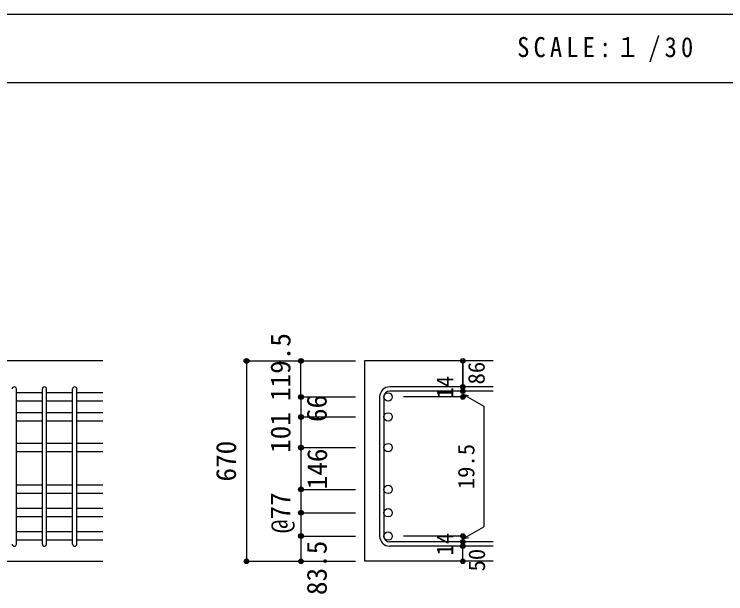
# Model space of a CAD drawing. Units: millimetres at full size, sheet at 1:30. Extents: x -5973 to 5954, y -4195 to 4201.
# Drawn here: x 1259 to 3612, y 2287 to 4201 of the extents above; entities that cross this region are included whole.
import ezdxf
from ezdxf.enums import TextEntityAlignment as Align

# ---------------------------------------------------------------- set-up
doc = ezdxf.new("R2010")
doc.units = ezdxf.units.MM
doc.header["$LTSCALE"] = 30
doc.header["$PDMODE"] = 32
doc.header["$PDSIZE"] = 15
for name, color, linetype in [('0-1_躯体線', 2, 'Continuous'), ('0-5_基礎梁筋', 7, 'Continuous'), ('0-6_スタラップ筋', 7, 'Continuous'), ('0-D_寸法', 4, 'Continuous'), ('6-7_文字', 7, 'Continuous'), ('F-0_枠', 6, 'Continuous')]:
    doc.layers.add(name, color=color, linetype=linetype)
doc.styles.add('ＭＳ ゴシック', font='')
doc.styles.get('ＭＳ ゴシック').set_extended_font_data('MS Gothic')

msp = doc.modelspace()

# ---------------------------------------------------------------- linework, layer by layer
at = {"layer": '0-1_躯体線'}
for p, q in [((1552.44, 3056.03), (-47.56, 3056.03)), ((2842.44, 3056.03), (2417.44, 3056.03)), ((2417.44, 3056.03), (2417.44, 2394.03)), ((1152.44, 2394.03), (1552.44, 2394.03)), ((2842.44, 2394.03), (2417.44, 2394.03))]:
    msp.add_line(p, q, dxfattribs=at)
at = {"layer": '0-5_基礎梁筋'}
for p, q in [((1352.44, 2950.83), (1266.44, 2950.83)), ((1452.44, 2950.83), (1366.44, 2950.83)), ((1552.44, 2950.83), (1466.44, 2950.83)), ((1352.44, 2922.83), (1266.44, 2922.83)), ((1452.44, 2922.83), (1366.44, 2922.83)), ((1552.44, 2922.83), (1466.44, 2922.83)), ((1352.44, 2884.83), (1266.44, 2884.83)), ((1452.44, 2884.83), (1366.44, 2884.83)), ((1552.44, 2884.83), (1466.44, 2884.83)), ((1352.44, 2856.83), (1266.44, 2856.83)), ((1452.44, 2856.83), (1366.44, 2856.83)), ((1552.44, 2856.83), (1466.44, 2856.83)), ((1352.44, 2783.53), (1266.44, 2783.53)), ((1452.44, 2783.53), (1366.44, 2783.53)), ((1552.44, 2783.53), (1466.44, 2783.53)), ((1352.44, 2755.53), (1266.44, 2755.53)), ((1452.44, 2755.53), (1366.44, 2755.53)), ((1552.44, 2755.53), (1466.44, 2755.53)), ((1352.44, 2645.53), (1266.44, 2645.53)), ((1452.44, 2645.53), (1366.44, 2645.53)), ((1552.44, 2645.53), (1466.44, 2645.53)), ((1352.44, 2617.53), (1266.44, 2617.53)), ((1452.44, 2617.53), (1366.44, 2617.53)), ((1552.44, 2617.53), (1466.44, 2617.53)), ((1352.44, 2568.53), (1266.44, 2568.53)), ((1452.44, 2568.53), (1366.44, 2568.53)), ((1552.44, 2568.53), (1466.44, 2568.53)), ((1352.44, 2540.53), (1266.44, 2540.53)), ((1452.44, 2540.53), (1366.44, 2540.53)), ((1552.44, 2540.53), (1466.44, 2540.53)), ((1352.44, 2491.53), (1266.44, 2491.53)), ((1452.44, 2491.53), (1366.44, 2491.53)), ((1552.44, 2491.53), (1466.44, 2491.53)), ((1352.44, 2463.53), (1266.44, 2463.53)), ((1452.44, 2463.53), (1366.44, 2463.53)), ((1552.44, 2463.53), (1466.44, 2463.53))]:
    msp.add_line(p, q, dxfattribs=at)
at = {"layer": '0-5_基礎梁筋', "color": 3}
for centre in [(2495.44, 2936.83), (2495.44, 2870.83), (2495.44, 2769.53), (2495.44, 2631.53), (2495.44, 2554.53), (2495.44, 2477.53)]:
    msp.add_circle(centre, 14, dxfattribs=at)
at = {"layer": '0-5_基礎梁筋'}
for p in [(2027.44, 3056.03), (2027.44, 2394.03)]:
    msp.add_point(p, dxfattribs=at)
at = {"layer": '0-6_スタラップ筋'}
for p, q in [((2842.44, 2970.33), (2500.94, 2970.33)), ((1266.44, 2451.03), (1266.44, 2963.33)), ((1352.44, 2451.03), (1352.44, 2963.33)), ((1366.44, 2451.03), (1366.44, 2963.33)), ((1452.44, 2451.03), (1452.44, 2963.33)), ((1466.44, 2451.03), (1466.44, 2963.33)), ((2842.44, 2956.33), (2500.94, 2956.33)), ((2467.44, 2936.83), (2467.44, 2477.53)), ((2481.44, 2936.83), (2481.44, 2477.53)), ((2842.44, 2458.03), (2500.94, 2458.03)), ((2842.44, 2444.03), (2500.94, 2444.03))]:
    msp.add_line(p, q, dxfattribs=at)
for centre, radius, start, end in [((1259.44, 2963.33), 7, 0, 180), ((1359.44, 2963.33), 7, 0, 180), ((1459.44, 2963.33), 7, 0, 180), ((2500.94, 2936.83), 33.5, 90, 180), ((2500.94, 2936.83), 19.5, 90, 180), ((2500.94, 2477.53), 33.5, 180, 270), ((2500.94, 2477.53), 19.5, 180, 270), ((1259.44, 2451.03), 7, 180, 0), ((1359.44, 2451.03), 7, 180, 0), ((1459.44, 2451.03), 7, 180, 0)]:
    msp.add_arc(centre, radius, start, end, dxfattribs=at)
at = {"layer": '0-D_寸法'}
for p, q in [((2027.44, 3056.03), (2207.44, 3056.03)), ((2027.44, 3056.03), (2207.44, 3056.03)), ((2027.44, 3056.03), (2027.44, 2394.03)), ((2207.44, 3056.03), (2387.44, 3056.03)), ((2207.44, 3056.03), (2387.44, 3056.03)), ((2207.44, 2936.83), (2207.44, 3056.03)), ((2742.44, 2956.33), (2742.44, 2970.33)), ((2742.44, 2956.33), (2742.44, 2936.83)), ((2742.44, 2946.58), (2761.76, 2941.41)), ((2742.44, 2946.58), (2812.5, 2906.14)), ((2207.44, 2936.83), (2387.44, 2936.83)), ((2207.44, 2936.83), (2207.44, 2855.07)), ((2742.44, 2936.83), (2546.35, 2936.83)), ((2812.5, 2906.14), (2812.5, 2508.23)), ((2207.44, 2870.83), (2387.44, 2870.83)), ((2207.44, 2870.83), (2387.44, 2870.83)), ((2207.44, 2855.07), (2207.44, 2769.53)), ((2207.44, 2769.53), (2387.44, 2769.53)), ((2207.44, 2769.53), (2387.44, 2769.53)), ((2207.44, 2769.53), (2207.44, 2477.53)), ((2207.44, 2631.53), (2387.44, 2631.53)), ((2207.44, 2554.53), (2387.44, 2554.53)), ((2742.44, 2467.78), (2812.5, 2508.23)), ((2207.44, 2477.53), (2387.44, 2477.53)), ((2207.44, 2477.53), (2207.44, 2394.03)), ((2742.44, 2477.53), (2546.35, 2477.53)), ((2742.44, 2458.03), (2742.44, 2477.53)), ((2742.44, 2467.78), (2761.76, 2472.96)), ((2742.44, 2444.03), (2742.44, 2458.03)), ((2742.44, 2394.03), (2742.44, 2444.03)), ((2027.44, 2394.03), (2207.44, 2394.03)), ((2207.44, 2394.03), (2387.44, 2394.03))]:
    msp.add_line(p, q, dxfattribs=at)
msp.add_lwpolyline([(2742.44, 3056.03), (2742.44, 2970.33), (2742.44, 3056.03)], dxfattribs=at)
for centre, radius in [((2027.44, 3056.03), 8), ((2027.44, 3056.03), 7.2), ((2027.44, 3056.03), 6.4), ((2027.44, 3056.03), 5.6), ((2027.44, 3056.03), 4.8), ((2027.44, 3056.03), 4), ((2027.44, 3056.03), 3.2), ((2027.44, 3056.03), 2.4), ((2207.44, 3056.03), 8), ((2207.44, 3056.03), 7.2), ((2207.44, 3056.03), 6.4), ((2207.44, 3056.03), 5.6), ((2207.44, 3056.03), 4.8), ((2207.44, 3056.03), 4), ((2207.44, 3056.03), 3.2), ((2207.44, 3056.03), 2.4), ((2742.44, 3056.03), 4), ((2742.44, 3056.03), 3.6), ((2742.44, 3056.03), 3.2), ((2742.44, 3056.03), 2.8), ((2742.44, 3056.03), 2.4), ((2027.44, 3056.03), 1.6), ((2027.44, 3056.03), 0.8), ((2207.44, 3056.03), 1.6), ((2207.44, 3056.03), 0.8), ((2742.44, 3056.03), 2), ((2742.44, 3056.03), 1.6), ((2742.44, 3056.03), 1.2), ((2742.44, 3056.03), 0.8), ((2742.44, 3056.03), 0.4), ((2742.44, 2970.33), 4), ((2742.44, 2970.33), 3.6), ((2742.44, 2970.33), 3.2), ((2742.44, 2970.33), 2.8), ((2742.44, 2970.33), 2.4), ((2742.44, 2970.33), 2), ((2742.44, 2970.33), 1.6), ((2742.44, 2970.33), 1.2), ((2742.44, 2970.33), 0.8), ((2742.44, 2970.33), 0.4), ((2207.44, 2936.83), 8), ((2207.44, 2936.83), 7.2), ((2207.44, 2936.83), 6.4), ((2207.44, 2936.83), 5.6), ((2207.44, 2936.83), 4.8), ((2207.44, 2936.83), 4), ((2742.44, 2956.33), 4), ((2742.44, 2936.83), 4), ((2742.44, 2956.33), 3.6), ((2742.44, 2956.33), 3.2), ((2742.44, 2956.33), 2.8), ((2742.44, 2956.33), 2.4), ((2742.44, 2956.33), 2), ((2742.44, 2956.33), 1.6), ((2742.44, 2956.33), 1.2), ((2742.44, 2956.33), 0.8), ((2742.44, 2956.33), 0.4), ((2207.44, 2936.83), 3.2), ((2207.44, 2936.83), 2.4), ((2207.44, 2936.83), 1.6), ((2207.44, 2936.83), 0.8), ((2742.44, 2936.83), 3.6), ((2742.44, 2936.83), 3.2), ((2742.44, 2936.83), 2.8), ((2742.44, 2936.83), 2.4), ((2742.44, 2936.83), 2), ((2742.44, 2936.83), 1.6), ((2742.44, 2936.83), 1.2), ((2742.44, 2936.83), 0.8), ((2742.44, 2936.83), 0.4), ((2207.44, 2870.83), 8), ((2207.44, 2870.83), 7.2), ((2207.44, 2870.83), 6.4), ((2207.44, 2870.83), 5.6), ((2207.44, 2870.83), 4.8), ((2207.44, 2870.83), 4), ((2207.44, 2870.83), 3.2), ((2207.44, 2870.83), 2.4), ((2207.44, 2870.83), 1.6), ((2207.44, 2870.83), 0.8), ((2207.44, 2769.53), 8), ((2207.44, 2769.53), 7.2), ((2207.44, 2769.53), 6.4), ((2207.44, 2769.53), 5.6), ((2207.44, 2769.53), 4.8), ((2207.44, 2769.53), 4), ((2207.44, 2769.53), 3.2), ((2207.44, 2769.53), 2.4), ((2207.44, 2769.53), 1.6), ((2207.44, 2769.53), 0.8), ((2207.44, 2631.53), 8), ((2207.44, 2631.53), 7.2), ((2207.44, 2631.53), 6.4), ((2207.44, 2631.53), 5.6), ((2207.44, 2631.53), 4.8), ((2207.44, 2631.53), 4), ((2207.44, 2631.53), 3.2), ((2207.44, 2631.53), 2.4), ((2207.44, 2631.53), 1.6), ((2207.44, 2631.53), 0.8), ((2207.44, 2554.53), 8), ((2207.44, 2554.53), 7.2), ((2207.44, 2554.53), 6.4), ((2207.44, 2554.53), 5.6), ((2207.44, 2554.53), 4.8), ((2207.44, 2554.53), 4), ((2207.44, 2554.53), 3.2), ((2207.44, 2554.53), 2.4), ((2207.44, 2554.53), 1.6), ((2207.44, 2554.53), 0.8), ((2207.44, 2477.53), 8), ((2207.44, 2477.53), 7.2), ((2207.44, 2477.53), 6.4), ((2207.44, 2477.53), 5.6), ((2207.44, 2477.53), 4.8), ((2207.44, 2477.53), 4), ((2207.44, 2477.53), 3.2), ((2207.44, 2477.53), 2.4), ((2207.44, 2477.53), 1.6), ((2207.44, 2477.53), 0.8), ((2742.44, 2477.53), 4), ((2742.44, 2477.53), 3.6), ((2742.44, 2477.53), 3.2), ((2742.44, 2477.53), 2.8), ((2742.44, 2477.53), 2.4), ((2742.44, 2477.53), 2), ((2742.44, 2477.53), 1.6), ((2742.44, 2477.53), 1.2), ((2742.44, 2477.53), 0.8), ((2742.44, 2477.53), 0.4), ((2742.44, 2458.03), 4), ((2742.44, 2444.03), 4), ((2742.44, 2458.03), 3.6), ((2742.44, 2444.03), 3.6), ((2742.44, 2458.03), 3.2), ((2742.44, 2444.03), 3.2), ((2742.44, 2458.03), 2.8), ((2742.44, 2444.03), 2.8), ((2742.44, 2458.03), 2.4), ((2742.44, 2458.03), 2), ((2742.44, 2458.03), 1.6), ((2742.44, 2458.03), 1.2), ((2742.44, 2458.03), 0.8), ((2742.44, 2458.03), 0.4), ((2742.44, 2444.03), 2.4), ((2742.44, 2444.03), 2), ((2742.44, 2444.03), 1.6), ((2742.44, 2444.03), 1.2), ((2742.44, 2444.03), 0.8), ((2742.44, 2444.03), 0.4), ((2027.44, 2394.03), 7.2), ((2027.44, 2394.03), 6.4), ((2027.44, 2394.03), 5.6), ((2207.44, 2394.03), 7.2), ((2207.44, 2394.03), 6.4), ((2207.44, 2394.03), 5.6), ((2027.44, 2394.03), 4.8), ((2027.44, 2394.03), 4), ((2027.44, 2394.03), 3.2), ((2027.44, 2394.03), 2.4), ((2027.44, 2394.03), 1.6), ((2027.44, 2394.03), 0.8), ((2207.44, 2394.03), 4.8), ((2207.44, 2394.03), 4), ((2207.44, 2394.03), 3.2), ((2207.44, 2394.03), 2.4), ((2207.44, 2394.03), 1.6), ((2207.44, 2394.03), 0.8), ((2742.44, 2394.03), 4), ((2742.44, 2394.03), 3.6), ((2742.44, 2394.03), 3.2), ((2742.44, 2394.03), 2.8), ((2742.44, 2394.03), 2.4), ((2742.44, 2394.03), 2), ((2742.44, 2394.03), 1.6), ((2742.44, 2394.03), 1.2), ((2742.44, 2394.03), 0.8), ((2742.44, 2394.03), 0.4)]:
    msp.add_circle(centre, radius, dxfattribs=at)
at = {"layer": '0-D_寸法', "color": 7}
for p in [(2027.44, 3056.03), (2207.44, 3056.03), (2742.44, 3056.03), (2742.44, 2970.33), (2207.44, 2936.83), (2207.44, 2936.83), (2742.44, 2956.33), (2742.44, 2936.83), (2207.44, 2870.83), (2207.44, 2870.83), (2207.44, 2769.53), (2207.44, 2769.53), (2207.44, 2631.53), (2207.44, 2631.53), (2207.44, 2631.53), (2207.44, 2554.53), (2207.44, 2554.53), (2207.44, 2554.53), (2207.44, 2477.53), (2207.44, 2477.53), (2207.44, 2477.53), (2742.44, 2477.53), (2742.44, 2477.53), (2742.44, 2458.03), (2742.44, 2444.03), (2027.44, 2394.03), (2207.44, 2394.03), (2742.44, 2394.03)]:
    msp.add_point(p, dxfattribs=at)
at = {"layer": 'F-0_枠'}
msp.add_line((-5972.88, 4201.15), (5954.1, 4201.15), dxfattribs=at)
at = {"layer": 'F-0_枠', "color": 2}
msp.add_line((-5972.88, 3976.15), (3723.6, 3976.15), dxfattribs=at)

# ---------------------------------------------------------------- texts
at = {"layer": '0-D_寸法', "style": 'ＭＳ ゴシック'}
for s, height, p in [('119.5', 65.98, (2192.44, 2923.41)), ('86', 54.99, (2831.33, 2978.17)), ('14', 54.99, (2727.21, 2931.67)), ('66', 65.98, (2312.25, 2854.15)), ('101', 65.98, (2192.5, 2752.15)), ('670', 65.98, (2012.44, 2657.53)), ('19.5', 54.99, (2797.5, 2632.18)), ('146', 65.98, (2313.59, 2631.9)), ('@77', 65.98, (2192.44, 2487.03)), ('14', 54.99, (2727.18, 2413.36)), ('83.5', 65.98, (2312.44, 2282.53)), ('50', 54.99, (2832.44, 2360.53))]:
    msp.add_text(s, height=height, rotation=90, dxfattribs=at).set_placement(p, align=Align.BOTTOM_LEFT)
at = {"layer": '6-7_文字', "color": 2, "insert": (2922.26, 4043.65), "char_height": 65.98, "attachment_point": 7, "style": 'ＭＳ ゴシック'}
msp.add_mtext('\\T1.34;\\W0.9;SCALE:１/30', dxfattribs=at)

doc.saveas('drawing.dxf')
